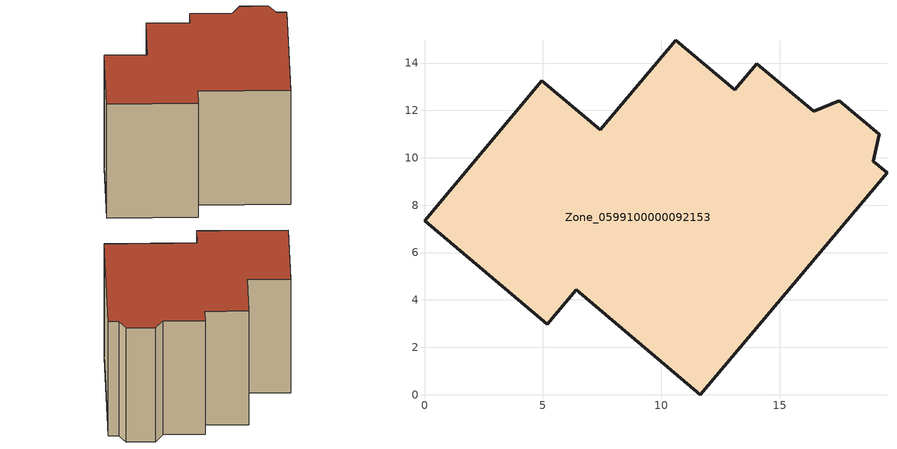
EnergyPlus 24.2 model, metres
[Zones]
Zone_0599100000092153
 floor ground (C_G): 17.51,12.4 19.2,10.99 18.95,9.86 19.53,9.37 11.65,0 6.4,4.42 5.18,2.98 0,7.35 4.96,13.25 7.43,11.19 10.6,14.96 13.1,12.87 14.02,13.97 16.43,11.96 z0
 wall outside (C_F): 13.1,12.87 10.6,14.96 7.43,11.19 4.96,13.25 0,7.35 5.18,2.98 6.4,4.42 11.65,0 19.53,9.37 18.95,9.86 19.2,10.99 17.51,12.4 16.43,11.96 14.02,13.97 13.1,12.87 z0:9.54
 roof outside (C_R): 17.51,12.4 16.43,11.96 14.02,13.97 13.1,12.87 10.6,14.96 7.43,11.19 4.96,13.25 0,7.35 5.18,2.98 6.4,4.42 11.65,0 19.53,9.37 18.95,9.86 19.2,10.99 z9.54
[BUILDING]
Pand.0599100000092153: North Axis=0; Terrain=City; Loads Convergence Tolerance Value=0.04; Temperature Convergence Tolerance Value=0.4; Solar Distribution=FullExterior; Maximum Number of Warmup Days=25; Minimum Number of Warmup Days=1
[Site:Location]
Rotterdam.The.Hague.AP_ZH_NLD Design_Conditions: Latitude=51.96; Longitude=4.45; Time Zone=1; Elevation=-4.5
[SITE:GROUNDTEMPERATURE:BUILDINGSURFACE]
18, 18, 18, 18, 18, 18, 18, 18, 18, 18, 18, 18
[MATERIAL] Thermal Absorptance=0.9; Solar Absorptance=0.7; Visible Absorptance=0.7
Name | Roughness | Thickness | Conductivity | Density | Specific Heat
G.D.1965 | MediumSmooth | 0.15 | 1 | 540 | 1210
F.D.1965 | Rough | 0.3 | 0.857143 | 1920 | 840
R.D.1965 | MediumRough | 0.2 | 0.08 | 1500 | 1000
[CONSTRUCTION]
C_G: G.D.1965
C_F: F.D.1965
C_R: R.D.1965
[ZONE]
Zone_0599100000092153: Type=1; Multiplier=1; Ceiling Height=Autocalculate; Volume=Autocalculate; Floor Area=autocalculate; Part of Total Floor Area=Yes
[ZONEINFILTRATION:DESIGNFLOWRATE]
Infil_Zone_0599100000092153: Zone or ZoneList or Space or SpaceList=Zone_0599100000092153; Schedule=AlwaysOn; Design Flow Rate Calculation Method=Flow/Area; Flow Rate per Floor Area=0.0042; Constant Term Coefficient=1; Temperature Term Coefficient=0; Velocity Term Coefficient=0; Velocity Squared Term Coefficient=0
[HVACTEMPLATE:ZONE:IDEALLOADSAIRSYSTEM]
Zone_0599100000092153: Maximum Heating Supply Air Temperature=50; Minimum Cooling Supply Air Temperature=13; Maximum Heating Supply Air Humidity Ratio=0.0156; Minimum Cooling Supply Air Humidity Ratio=0.0077; Heating Limit=NoLimit; Cooling Limit=NoLimit; Dehumidification Control Type=ConstantSensibleHeatRatio; Cooling Sensible Heat Ratio=0.7; Dehumidification Setpoint=60; Humidification Control Type=None; Humidification Setpoint=30; Outdoor Air Method=None; Outdoor Air Flow Rate per Person=0.00944; Outdoor Air Flow Rate per Zone Floor Area=0; Outdoor Air Flow Rate per Zone=0; Demand Controlled Ventilation Type=None; Outdoor Air Economizer Type=NoEconomizer; Heat Recovery Type=None; Sensible Heat Recovery Effectiveness=0.7; Latent Heat Recovery Effectiveness=0.65
[ZONECONTROL:THERMOSTAT]
ThermostatControl_Zone_0599100000092153: Zone or ZoneList=Zone_0599100000092153; Control Type Schedule=DualSetpointControlType; Control 1=Thermostat_Zone_0599100000092153; Temperature Difference Between Cutout And Setpoint=0
[THERMOSTATSETPOINT:DUALSETPOINT]
Thermostat_Zone_0599100000092153: Heating Setpoint Temperature Schedule=HeatingSetpoint_Zone_0599100000092153; Cooling Setpoint Temperature Schedule=CoolingSetpoint_Zone_0599100000092153
[SCHEDULE:COMPACT]
HeatingSetpoint_Zone_0599100000092153: Through: 12/31, For: AllDays, Until: 24:00, 21
CoolingSetpoint_Zone_0599100000092153: Through: 12/31, For: AllDays, Until: 24:00, 24
DualSetpointControlType: Through: 12/31, For: AllDays, Until: 24:00, 4
AlwaysOn: Through: 12/31, For: AllDays, Until: 24:00, 1
